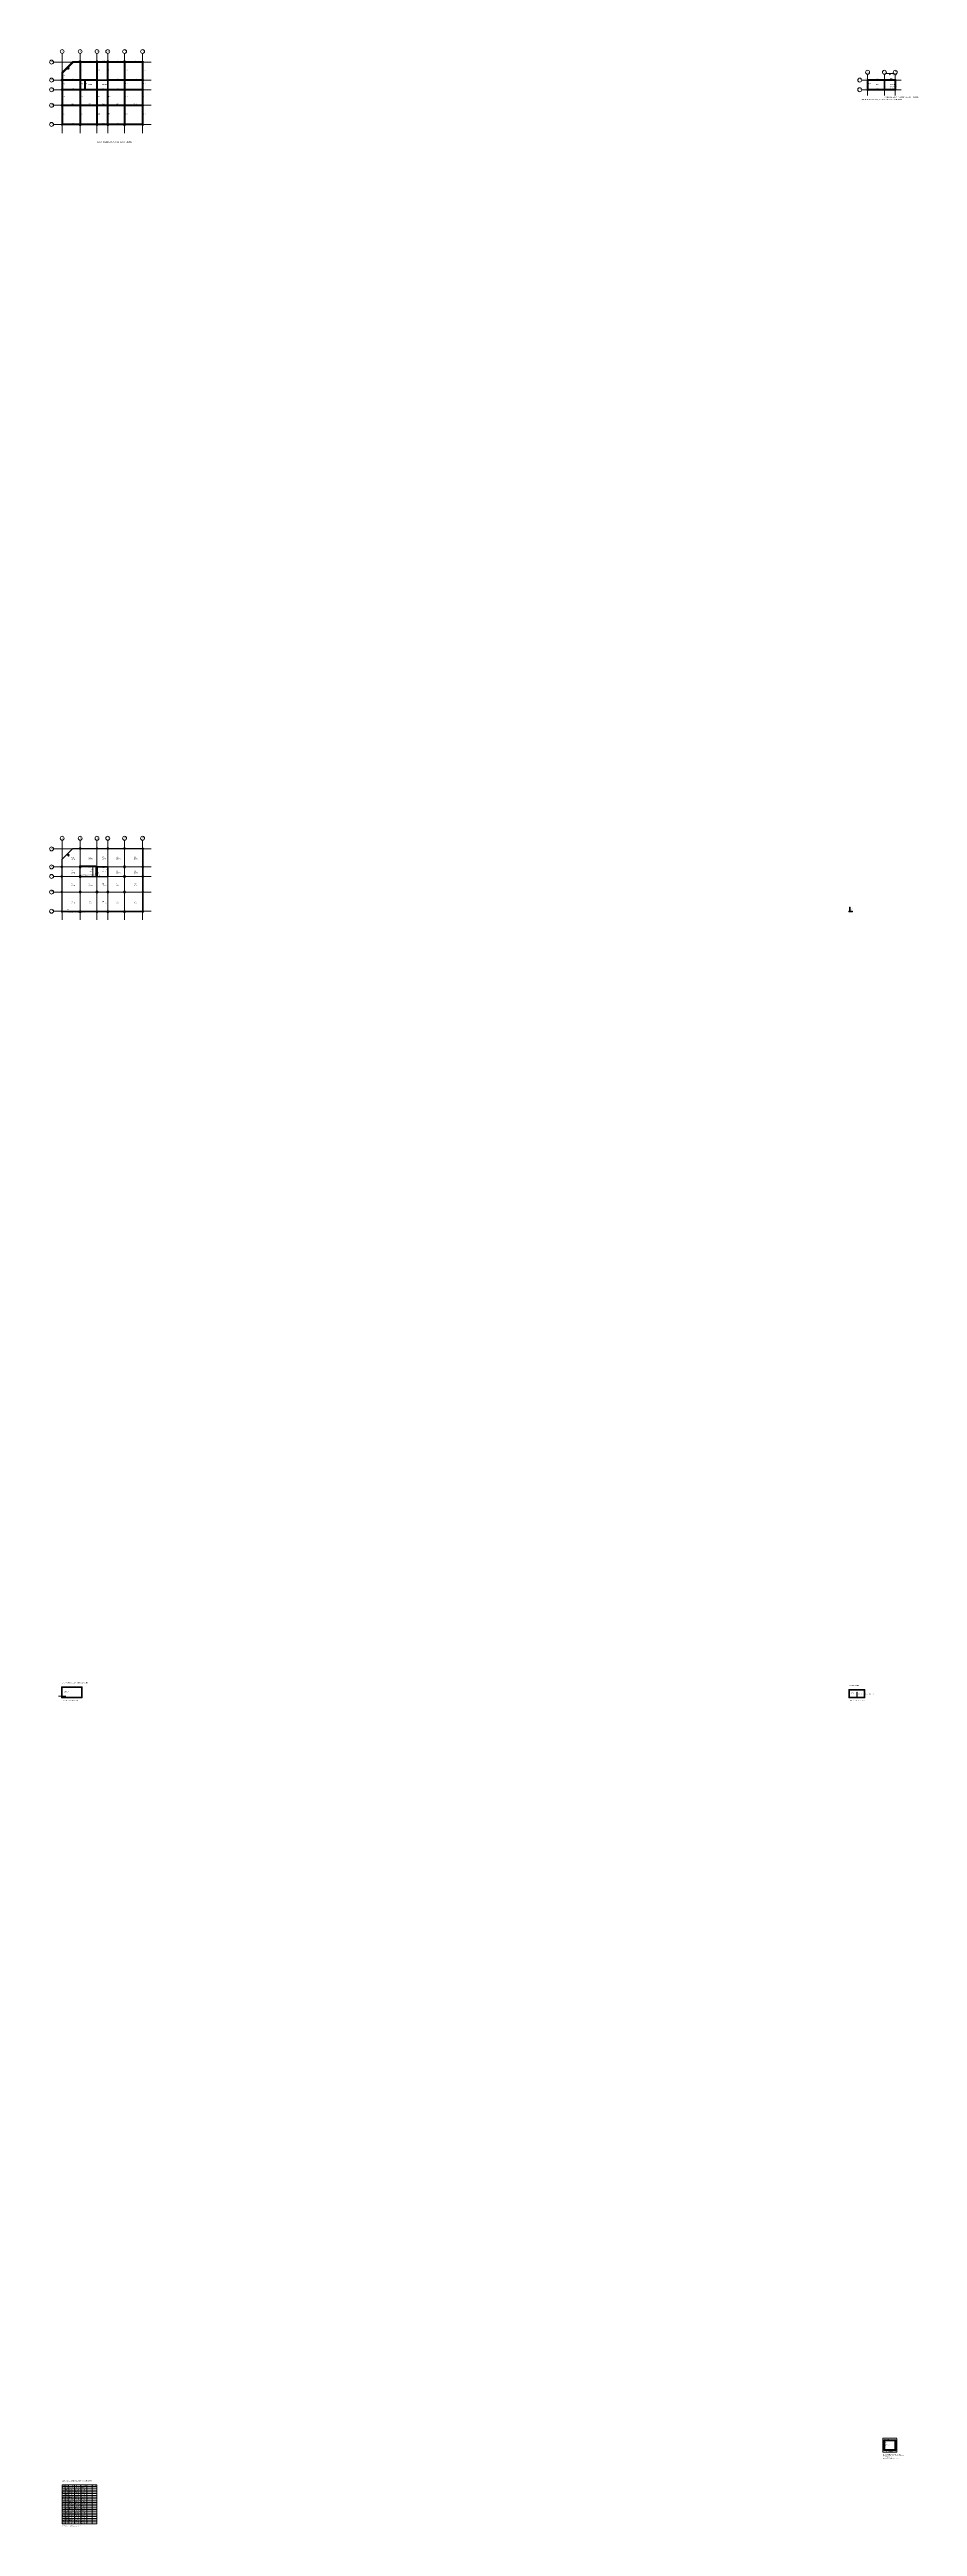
# Model space of a CAD drawing. Extents: x -3200 to 1422622, y -1410602 to 19050.
# Drawn here: x -3200 to 217217, y -1410602 to -780950 of the extents above; entities that cross this region are included whole.
import ezdxf

# ---------------------------------------------------------------- set-up
doc = ezdxf.new("R2010")
doc.units = 0
doc.linetypes.add('DASHED', pattern=[1.524, 1.27, -0.254])
doc.layers.get('0').update_dxf_attribs({"lineweight": 0, "plot": 0})
for name, color, linetype, lineweight, plot in [('Beam Line', 4, 'Continuous', 0, False), ('Column', 1, 'Continuous', 0, False), ('Foundation', 3, 'Continuous', 0, False), ('Grid', 8, 'Continuous', 0, False), ('Grid Circle', 8, 'Continuous', 0, False), ('Hatch', 9, 'Continuous', 0, False), ('Rod-1', 6, 'Continuous', 0, False), ('Slab', 5, 'Continuous', 0, False), ('Text-1', 7, 'Continuous', 0, False), ('Text-2', 7, 'Continuous', 0, False), ('Wall', 1, 'Continuous', 0, False)]:
    doc.layers.add(name, color=color, linetype=linetype, lineweight=lineweight, plot=plot)

# ---------------------------------------------------------------- blocks, each defined once
blk = doc.blocks.new('GRID_BUBBLE')
at = {"layer": 'Grid Circle'}
blk.add_circle((0, 0), 500, dxfattribs=at)
at = {"layer": 'Text-1'}
blk.add_attdef('GRID', (0, 0), '', height=320, dxfattribs=at)
blk = doc.blocks.new('LEVEL_MARK')
at = {"layer": 'Text-1'}
blk.add_line((-900, 450), (900, 450), dxfattribs=at)
blk.add_solid([(0, 0), (-300, 450), (300, 450)], dxfattribs=at)
blk.add_attdef('LEVEL', (0, 0), '', height=280, dxfattribs=at)

msp = doc.modelspace()

# ---------------------------------------------------------------- hatches: boundary and pattern name
at = {"layer": 'Hatch'}
h = msp.add_hatch(dxfattribs=at)
h.set_pattern_fill('ANSI31', color=256, scale=40)
h.paths.add_polyline_path([(1566, -785964), (1814, -785716), (1601, -785504), (1354, -785752)])
h = msp.add_hatch(dxfattribs=at)
h.set_pattern_fill('ANSI31', color=256, scale=40)
h.paths.add_polyline_path([(4422, -784250), (4722, -784250), (4722, -783850), (4422, -783850)])
h = msp.add_hatch(dxfattribs=at)
h.set_pattern_fill('ANSI31', color=256, scale=40)
h.paths.add_polyline_path([(8689, -784250), (8989, -784250), (8989, -783850), (8689, -783850)])
h = msp.add_hatch(dxfattribs=at)
h.set_pattern_fill('ANSI31', color=256, scale=40)
h.paths.add_polyline_path([(11432, -784250), (11732, -784250), (11732, -783850), (11432, -783850)])
h = msp.add_hatch(dxfattribs=at)
h.set_pattern_fill('ANSI31', color=256, scale=40)
h.paths.add_polyline_path([(15700, -784250), (16000, -784250), (16000, -783850), (15700, -783850)])
h = msp.add_hatch(dxfattribs=at)
h.set_pattern_fill('ANSI31', color=256, scale=40)
h.paths.add_polyline_path([(20322, -784250), (20622, -784250), (20622, -783950), (20322, -783950)])
h = msp.add_hatch(dxfattribs=at)
h.set_pattern_fill('ANSI31', color=256, scale=40)
h.paths.add_polyline_path([(-250, -788872), (100, -788872), (100, -788572), (-250, -788572)])
h = msp.add_hatch(dxfattribs=at)
h.set_pattern_fill('ANSI31', color=256, scale=40)
h.paths.add_polyline_path([(-250, -791311), (100, -791311), (100, -791011), (-250, -791011)])
h = msp.add_hatch(dxfattribs=at)
h.set_pattern_fill('ANSI31', color=256, scale=40)
h.paths.add_polyline_path([(4397, -788947), (4747, -788947), (4747, -788497), (4397, -788497)])
h = msp.add_hatch(dxfattribs=at)
h.set_pattern_fill('ANSI31', color=256, scale=40)
h.paths.add_polyline_path([(4397, -791386), (4747, -791386), (4747, -790936), (4397, -790936)])
h = msp.add_hatch(dxfattribs=at)
h.set_pattern_fill('ANSI31', color=256, scale=40)
h.paths.add_polyline_path([(15675, -788947), (16025, -788947), (16025, -788497), (15675, -788497)])
h = msp.add_hatch(dxfattribs=at)
h.set_pattern_fill('ANSI31', color=256, scale=40)
h.paths.add_polyline_path([(15675, -791386), (16025, -791386), (16025, -790936), (15675, -790936)])
h = msp.add_hatch(dxfattribs=at)
h.set_pattern_fill('ANSI31', color=256, scale=40)
h.paths.add_polyline_path([(20322, -788872), (20672, -788872), (20672, -788572), (20322, -788572)])
h = msp.add_hatch(dxfattribs=at)
h.set_pattern_fill('ANSI31', color=256, scale=40)
h.paths.add_polyline_path([(20322, -791311), (20672, -791311), (20672, -791011), (20322, -791011)])
h = msp.add_hatch(dxfattribs=at)
h.set_pattern_fill('ANSI31', color=256, scale=40)
h.paths.add_polyline_path([(204422, -788910), (204722, -788910), (204722, -788535), (204422, -788535)])
h = msp.add_hatch(dxfattribs=at)
h.set_pattern_fill('ANSI31', color=256, scale=40)
h.paths.add_polyline_path([(204422, -791348), (204722, -791348), (204722, -790973), (204422, -790973)])
h = msp.add_hatch(dxfattribs=at)
h.set_pattern_fill('ANSI31', color=256, scale=40)
h.paths.add_polyline_path([(-250, -795273), (100, -795273), (100, -794973), (-250, -794973)])
h = msp.add_hatch(dxfattribs=at)
h.set_pattern_fill('ANSI31', color=256, scale=40)
h.paths.add_polyline_path([(4397, -795348), (4747, -795348), (4747, -794898), (4397, -794898)])
h = msp.add_hatch(dxfattribs=at)
h.set_pattern_fill('ANSI31', color=256, scale=40)
h.paths.add_polyline_path([(8664, -795348), (9014, -795348), (9014, -794898), (8664, -794898)])
h = msp.add_hatch(dxfattribs=at)
h.set_pattern_fill('ANSI31', color=256, scale=40)
h.paths.add_polyline_path([(11432, -795348), (11732, -795348), (11732, -794898), (11432, -794898)])
h = msp.add_hatch(dxfattribs=at)
h.set_pattern_fill('ANSI31', color=256, scale=40)
h.paths.add_polyline_path([(15675, -795348), (16025, -795348), (16025, -794898), (15675, -794898)])
h = msp.add_hatch(dxfattribs=at)
h.set_pattern_fill('ANSI31', color=256, scale=40)
h.paths.add_polyline_path([(20322, -795273), (20672, -795273), (20672, -794973), (20322, -794973)])
h = msp.add_hatch(dxfattribs=at)
h.set_pattern_fill('ANSI31', color=256, scale=40)
h.paths.add_polyline_path([(-200, -800200), (100, -800200), (100, -799900), (-200, -799900)])
h = msp.add_hatch(dxfattribs=at)
h.set_pattern_fill('ANSI31', color=256, scale=40)
h.paths.add_polyline_path([(4422, -800300), (4722, -800300), (4722, -799900), (4422, -799900)])
h = msp.add_hatch(dxfattribs=at)
h.set_pattern_fill('ANSI31', color=256, scale=40)
h.paths.add_polyline_path([(8689, -800300), (8989, -800300), (8989, -799900), (8689, -799900)])
h = msp.add_hatch(dxfattribs=at)
h.set_pattern_fill('ANSI31', color=256, scale=40)
h.paths.add_polyline_path([(11432, -800300), (11732, -800300), (11732, -799900), (11432, -799900)])
h = msp.add_hatch(dxfattribs=at)
h.set_pattern_fill('ANSI31', color=256, scale=40)
h.paths.add_polyline_path([(15700, -800300), (16000, -800300), (16000, -799900), (15700, -799900)])
h = msp.add_hatch(dxfattribs=at)
h.set_pattern_fill('ANSI31', color=256, scale=40)
h.paths.add_polyline_path([(20322, -800200), (20622, -800200), (20622, -799900), (20322, -799900)])
h = msp.add_hatch(dxfattribs=at)
h.set_pattern_fill('ANSI31', color=256, scale=30)
h.paths.add_polyline_path([(208714, -1391286), (208964, -1391286), (208964, -1388597), (208714, -1388597)])
h.paths.add_polyline_path([(211457, -1391286), (211707, -1391286), (211707, -1388597), (211457, -1388597)])
h.paths.add_polyline_path([(208964, -1388847), (211457, -1388847), (211457, -1388597), (208964, -1388597)])
h.paths.add_polyline_path([(208964, -1391286), (211457, -1391286), (211457, -1391036), (208964, -1391036)])

# ---------------------------------------------------------------- linework, layer by layer
for p, q in [((0, -1400000), (8800, -1400000)), ((0, -1400000), (0, -1409900)), ((0, -1400450), (8800, -1400450)), ((0, -1400900), (8800, -1400900)), ((0, -1401350), (8800, -1401350)), ((0, -1401800), (8800, -1401800)), ((0, -1402250), (8800, -1402250)), ((0, -1402700), (8800, -1402700)), ((0, -1403150), (8800, -1403150)), ((0, -1403600), (8800, -1403600)), ((0, -1404050), (8800, -1404050)), ((800, -1400000), (800, -1409900)), ((1500, -1400000), (1500, -1409900)), ((3100, -1400000), (3100, -1409900)), ((4700, -1400000), (4700, -1409900)), ((6300, -1400000), (6300, -1409900)), ((7600, -1400000), (7600, -1409900)), ((8800, -1400000), (8800, -1409900)), ((0, -1404500), (8800, -1404500)), ((0, -1404950), (8800, -1404950)), ((0, -1405400), (8800, -1405400)), ((0, -1405850), (8800, -1405850)), ((0, -1406300), (8800, -1406300)), ((0, -1406750), (8800, -1406750)), ((0, -1407200), (8800, -1407200)), ((0, -1407650), (8800, -1407650)), ((0, -1408100), (8800, -1408100)), ((0, -1408550), (8800, -1408550)), ((0, -1409000), (8800, -1409000)), ((0, -1409450), (8800, -1409450)), ((0, -1409900), (8800, -1409900))]:
    msp.add_line(p, q)
at = {"layer": 'Beam Line'}
for p, q in [((-125, -788722), (-125, -786894)), ((-88, -786805), (1283, -785434)), ((88, -786982), (1460, -785610)), ((125, -788722), (125, -786894)), ((1283, -785434), (2655, -784062)), ((1460, -785610), (2832, -784239)), ((2743, -784025), (4572, -784025)), ((2743, -784275), (4572, -784275)), ((4447, -788722), (4447, -784150)), ((4572, -784025), (8839, -784025)), ((4572, -784275), (8839, -784275)), ((4697, -788722), (4697, -784150)), ((8714, -788722), (8714, -784150)), ((8839, -784025), (11582, -784025)), ((8839, -784275), (11582, -784275)), ((8964, -788722), (8964, -784150)), ((11457, -788722), (11457, -784150)), ((11582, -784025), (15850, -784025)), ((11582, -784275), (15850, -784275)), ((11707, -788722), (11707, -784150)), ((15725, -788722), (15725, -784150)), ((15850, -784025), (20422, -784025)), ((15850, -784275), (20422, -784275)), ((15975, -788722), (15975, -784150)), ((20297, -788722), (20297, -784150)), ((20547, -788722), (20547, -784150)), ((-125, -791161), (-125, -788722)), ((-125, -795123), (-125, -791161)), ((0, -788597), (4572, -788597)), ((0, -788847), (4572, -788847)), ((0, -791036), (4572, -791036)), ((0, -791286), (4572, -791286)), ((125, -791161), (125, -788722)), ((125, -795123), (125, -791161)), ((4447, -791161), (4447, -788722)), ((4447, -795123), (4447, -791161)), ((4572, -788597), (8839, -788597)), ((4572, -788847), (8839, -788847)), ((4572, -791036), (8839, -791036)), ((4572, -791286), (8839, -791286)), ((4697, -791161), (4697, -788722)), ((4697, -795123), (4697, -791161)), ((5666, -791161), (5666, -788722)), ((5916, -791161), (5916, -788722)), ((8714, -795123), (8714, -791161)), ((8839, -791036), (11582, -791036)), ((8839, -791286), (11582, -791286)), ((8964, -795123), (8964, -791161)), ((11457, -795123), (11457, -791161)), ((11582, -788597), (15850, -788597)), ((11582, -788847), (15850, -788847)), ((11582, -791036), (15850, -791036)), ((11582, -791286), (15850, -791286)), ((11707, -795123), (11707, -791161)), ((15725, -791161), (15725, -788722)), ((15725, -795123), (15725, -791161)), ((15850, -788597), (20422, -788597)), ((15850, -788847), (20422, -788847)), ((15850, -791036), (20422, -791036)), ((15850, -791286), (20422, -791286)), ((15975, -791161), (15975, -788722)), ((15975, -795123), (15975, -791161)), ((20297, -791161), (20297, -788722)), ((20297, -795123), (20297, -791161)), ((20547, -791161), (20547, -788722)), ((20547, -795123), (20547, -791161)), ((204447, -791161), (204447, -788722)), ((204572, -788597), (208839, -788597)), ((204572, -788847), (208839, -788847)), ((204572, -791036), (208839, -791036)), ((204572, -791286), (208839, -791286)), ((204697, -791161), (204697, -788722)), ((208839, -791036), (211582, -791036)), ((208839, -791286), (211582, -791286)), ((-125, -800000), (-125, -795123)), ((0, -794998), (4572, -794998)), ((0, -795248), (4572, -795248)), ((125, -800000), (125, -795123)), ((4447, -800000), (4447, -795123)), ((4572, -794998), (8839, -794998)), ((4572, -795248), (8839, -795248)), ((4697, -800000), (4697, -795123)), ((8714, -800000), (8714, -795123)), ((8839, -794998), (11582, -794998)), ((8839, -795248), (11582, -795248)), ((8964, -800000), (8964, -795123)), ((11457, -800000), (11457, -795123)), ((11582, -794998), (15850, -794998)), ((11582, -795248), (15850, -795248)), ((11707, -800000), (11707, -795123)), ((15725, -800000), (15725, -795123)), ((15850, -794998), (20422, -794998)), ((15850, -795248), (20422, -795248)), ((15975, -800000), (15975, -795123)), ((20297, -800000), (20297, -795123)), ((20547, -800000), (20547, -795123)), ((0, -799875), (4572, -799875)), ((0, -800125), (4572, -800125)), ((4572, -799875), (8839, -799875)), ((4572, -800125), (8839, -800125)), ((8839, -799875), (11582, -799875)), ((8839, -800125), (11582, -800125)), ((11582, -799875), (15850, -799875)), ((11582, -800125), (15850, -800125)), ((15850, -799875), (20422, -799875)), ((15850, -800125), (20422, -800125))]:
    msp.add_line(p, q, dxfattribs=at)
at = {"layer": 'Column'}
for points in [[(1566, -785964), (1814, -785716), (1601, -785504), (1354, -785752)], [(4422, -784250), (4722, -784250), (4722, -783850), (4422, -783850)], [(8689, -784250), (8989, -784250), (8989, -783850), (8689, -783850)], [(11432, -784250), (11732, -784250), (11732, -783850), (11432, -783850)], [(15700, -784250), (16000, -784250), (16000, -783850), (15700, -783850)], [(20322, -784250), (20622, -784250), (20622, -783950), (20322, -783950)], [(-250, -788872), (100, -788872), (100, -788572), (-250, -788572)], [(-250, -791311), (100, -791311), (100, -791011), (-250, -791011)], [(4397, -788947), (4747, -788947), (4747, -788497), (4397, -788497)], [(4397, -791386), (4747, -791386), (4747, -790936), (4397, -790936)], [(15675, -788947), (16025, -788947), (16025, -788497), (15675, -788497)], [(15675, -791386), (16025, -791386), (16025, -790936), (15675, -790936)], [(20322, -788872), (20672, -788872), (20672, -788572), (20322, -788572)], [(20322, -791311), (20672, -791311), (20672, -791011), (20322, -791011)], [(204422, -788910), (204722, -788910), (204722, -788535), (204422, -788535)], [(204422, -791348), (204722, -791348), (204722, -790973), (204422, -790973)], [(-250, -795273), (100, -795273), (100, -794973), (-250, -794973)], [(4397, -795348), (4747, -795348), (4747, -794898), (4397, -794898)], [(8664, -795348), (9014, -795348), (9014, -794898), (8664, -794898)], [(11432, -795348), (11732, -795348), (11732, -794898), (11432, -794898)], [(15675, -795348), (16025, -795348), (16025, -794898), (15675, -794898)], [(20322, -795273), (20672, -795273), (20672, -794973), (20322, -794973)], [(-200, -800200), (100, -800200), (100, -799900), (-200, -799900)], [(4422, -800300), (4722, -800300), (4722, -799900), (4422, -799900)], [(8689, -800300), (8989, -800300), (8989, -799900), (8689, -799900)], [(11432, -800300), (11732, -800300), (11732, -799900), (11432, -799900)], [(15700, -800300), (16000, -800300), (16000, -799900), (15700, -799900)], [(20322, -800200), (20622, -800200), (20622, -799900), (20322, -799900)], [(1566, -985964), (1814, -985716), (1601, -985504), (1354, -985752)], [(4397, -988947), (4747, -988947), (4747, -988497), (4397, -988497)], [(4422, -984250), (4722, -984250), (4722, -983850), (4422, -983850)], [(8689, -984250), (8989, -984250), (8989, -983850), (8689, -983850)], [(11432, -984250), (11732, -984250), (11732, -983850), (11432, -983850)], [(15675, -988947), (16025, -988947), (16025, -988497), (15675, -988497)], [(15700, -984250), (16000, -984250), (16000, -983850), (15700, -983850)], [(20322, -984250), (20622, -984250), (20622, -983950), (20322, -983950)], [(-250, -988872), (100, -988872), (100, -988572), (-250, -988572)], [(-250, -991311), (100, -991311), (100, -991011), (-250, -991011)], [(4397, -991386), (4747, -991386), (4747, -990936), (4397, -990936)], [(15675, -991386), (16025, -991386), (16025, -990936), (15675, -990936)], [(20322, -988872), (20672, -988872), (20672, -988572), (20322, -988572)], [(20322, -991311), (20672, -991311), (20672, -991011), (20322, -991011)], [(-250, -995273), (100, -995273), (100, -994973), (-250, -994973)], [(-200, -1000200), (100, -1000200), (100, -999900), (-200, -999900)], [(4397, -995348), (4747, -995348), (4747, -994898), (4397, -994898)], [(4422, -1000300), (4722, -1000300), (4722, -999900), (4422, -999900)], [(8664, -995348), (9014, -995348), (9014, -994898), (8664, -994898)], [(8689, -1000300), (8989, -1000300), (8989, -999900), (8689, -999900)], [(11432, -995348), (11732, -995348), (11732, -994898), (11432, -994898)], [(11432, -1000300), (11732, -1000300), (11732, -999900), (11432, -999900)], [(15675, -995348), (16025, -995348), (16025, -994898), (15675, -994898)], [(15700, -1000300), (16000, -1000300), (16000, -999900), (15700, -999900)], [(20322, -995273), (20672, -995273), (20672, -994973), (20322, -994973)], [(20322, -1000200), (20622, -1000200), (20622, -999900), (20322, -999900)]]:
    msp.add_lwpolyline(points, close=True, dxfattribs=at)
at = {"layer": 'Foundation', "linetype": 'DASHED'}
for p, q in [((211961, -1388192), (208461, -1388192)), ((208461, -1388192), (208461, -1391692)), ((211961, -1391692), (211961, -1388192)), ((208461, -1391692), (211961, -1391692))]:
    msp.add_line(p, q, dxfattribs=at)
at = {"layer": 'Foundation'}
for points in [[(-200, -1200000), (5077, -1200000), (5077, -1199750), (-200, -1199750)], [(199800, -1200000), (203858, -1200000), (203858, -1199800), (199800, -1199800)]]:
    msp.add_lwpolyline(points, close=True, dxfattribs=at)
at = {"layer": 'Grid'}
for p, q in [((-2200, -784150), (22622, -784150)), ((0, -802200), (0, -781950)), ((4572, -802200), (4572, -781950)), ((8839, -802200), (8839, -781950)), ((11582, -802200), (11582, -781950)), ((15850, -802200), (15850, -781950)), ((20422, -802200), (20422, -781950)), ((-2200, -788722), (22622, -788722)), ((-2200, -791161), (22622, -791161)), ((203072, -788722), (213082, -788722)), ((203072, -791161), (213082, -791161)), ((204572, -792661), (204572, -787222)), ((208839, -792661), (208839, -787222)), ((211582, -792661), (211582, -787222)), ((-2200, -795123), (22622, -795123)), ((-2200, -800000), (22622, -800000)), ((0, -1002200), (0, -981950)), ((4572, -1002200), (4572, -981950)), ((8839, -1002200), (8839, -981950)), ((11582, -1002200), (11582, -981950)), ((15850, -1002200), (15850, -981950)), ((20422, -1002200), (20422, -981950)), ((-2200, -984150), (22622, -984150)), ((-2200, -988722), (22622, -988722)), ((-2200, -991161), (22622, -991161)), ((-2200, -995123), (22622, -995123)), ((-2200, -1000000), (22622, -1000000))]:
    msp.add_line(p, q, dxfattribs=at)
at = {"layer": 'Rod-1'}
msp.add_line((200050, -1000000), (200050, -998973), dxfattribs=at)
at = {"layer": 'Slab'}
for points in [[(-125, -800125), (20547, -800125), (20547, -784025), (2691, -784025), (-125, -786842)], [(4572, -791161), (8839, -791161), (8839, -788722), (4572, -788722)], [(204447, -791286), (208839, -791286), (208839, -788597), (204447, -788597)], [(204572, -791161), (208839, -791161), (208839, -788722), (204572, -788722)], [(208839, -791286), (211707, -791286), (211707, -788597), (208839, -788597)], [(-125, -1000125), (20547, -1000125), (20547, -984025), (2691, -984025), (-125, -986842)], [(-125, -988722), (4572, -988722), (4572, -984025), (2691, -984025), (-125, -986842)], [(4572, -988722), (8839, -988722), (8839, -984025), (4572, -984025)], [(8839, -988722), (11582, -988722), (11582, -984025), (8839, -984025)], [(11582, -988722), (15850, -988722), (15850, -984025), (11582, -984025)], [(15850, -988722), (20547, -988722), (20547, -984025), (15850, -984025)], [(-125, -991161), (4572, -991161), (4572, -988722), (-125, -988722)], [(-125, -995123), (4572, -995123), (4572, -991161), (-125, -991161)], [(4447, -991286), (8839, -991286), (8839, -988597), (4447, -988597)], [(4572, -991161), (8839, -991161), (8839, -988722), (4572, -988722)], [(4572, -995123), (8839, -995123), (8839, -991161), (4572, -991161)], [(7791, -991161), (8839, -991161), (8839, -988722), (7791, -988722)], [(8839, -991286), (11707, -991286), (11707, -988597), (8839, -988597)], [(8839, -995123), (11582, -995123), (11582, -991161), (8839, -991161)], [(11582, -991161), (15850, -991161), (15850, -988722), (11582, -988722)], [(11582, -995123), (15850, -995123), (15850, -991161), (11582, -991161)], [(15850, -991161), (20547, -991161), (20547, -988722), (15850, -988722)], [(15850, -995123), (20547, -995123), (20547, -991161), (15850, -991161)], [(-125, -1000125), (4572, -1000125), (4572, -995123), (-125, -995123)], [(4572, -1000125), (8839, -1000125), (8839, -995123), (4572, -995123)], [(8839, -1000125), (11582, -1000125), (11582, -995123), (8839, -995123)], [(11582, -1000125), (15850, -1000125), (15850, -995123), (11582, -995123)], [(15850, -1000125), (20547, -1000125), (20547, -995123), (15850, -995123)], [(199800, -1000125), (200700, -1000125), (200700, -1000000), (199800, -1000000)], [(-200, -1197312), (5077, -1197312), (5077, -1197162), (-200, -1197162)], [(199800, -1197971), (203858, -1197971), (203858, -1197846), (199800, -1197846)]]:
    msp.add_lwpolyline(points, close=True, dxfattribs=at)
at = {"layer": 'Wall', "linetype": 'DASHED'}
for p, q in [((8530, -988423), (4572, -988423)), ((4572, -988423), (4572, -991161)), ((8530, -991161), (8530, -988423)), ((4572, -991161), (8530, -991161))]:
    msp.add_line(p, q, dxfattribs=at)
at = {"layer": 'Wall'}
for points in [[(8739, -791161), (8939, -791161), (8939, -788622), (8739, -788622)], [(8939, -788822), (11482, -788822), (11482, -788622), (8939, -788622)], [(11482, -791161), (11682, -791161), (11682, -788622), (11482, -788622)], [(208739, -791161), (208939, -791161), (208939, -788622), (208739, -788622)], [(208939, -788822), (211482, -788822), (211482, -788622), (208939, -788622)], [(211482, -791161), (211682, -791161), (211682, -788622), (211482, -788622)], [(-125, -1000125), (20547, -1000125), (20547, -984025), (2691, -984025), (-125, -986842)], [(8739, -991161), (8939, -991161), (8939, -988622), (8739, -988622)], [(8939, -988822), (11482, -988822), (11482, -988622), (8939, -988622)], [(11482, -991161), (11682, -991161), (11682, -988622), (11482, -988622)], [(200000, -1000000), (200100, -1000000), (200100, -998933), (200000, -998933)], [(-200, -1200000), (0, -1200000), (0, -1197312), (-200, -1197312)], [(4877, -1200000), (5077, -1200000), (5077, -1197312), (4877, -1197312)], [(199800, -1200000), (200000, -1200000), (200000, -1197971), (199800, -1197971)], [(201829, -1199800), (201954, -1199800), (201954, -1198520), (201829, -1198520)], [(203658, -1200000), (203858, -1200000), (203858, -1197971), (203658, -1197971)], [(208714, -1391286), (208964, -1391286), (208964, -1388597), (208714, -1388597)], [(208964, -1388847), (211457, -1388847), (211457, -1388597), (208964, -1388597)], [(208964, -1391286), (211457, -1391286), (211457, -1391036), (208964, -1391036)], [(211457, -1391286), (211707, -1391286), (211707, -1388597), (211457, -1388597)]]:
    msp.add_lwpolyline(points, close=True, dxfattribs=at)

# ---------------------------------------------------------------- block references
at = {"layer": 'Grid Circle'}
for p, values in [((-2700, -784150), {'GRID': 'E'}), ((0, -781450), {'GRID': '1'}), ((4572, -781450), {'GRID': '2'}), ((8839, -781450), {'GRID': '3'}), ((11582, -781450), {'GRID': '4'}), ((15850, -781450), {'GRID': '5'}), ((20422, -781450), {'GRID': '6'}), ((204572, -786722), {'GRID': '2'}), ((208839, -786722), {'GRID': '3'}), ((211582, -786722), {'GRID': '4'}), ((-2700, -788722), {'GRID': 'D'}), ((-2700, -791161), {'GRID': 'C'}), ((202572, -788722), {'GRID': 'D'}), ((202572, -791161), {'GRID': 'C'}), ((-2700, -795123), {'GRID': 'B'}), ((-2700, -800000), {'GRID': 'A'}), ((0, -981450), {'GRID': '1'}), ((4572, -981450), {'GRID': '2'}), ((8839, -981450), {'GRID': '3'}), ((11582, -981450), {'GRID': '4'}), ((15850, -981450), {'GRID': '5'}), ((20422, -981450), {'GRID': '6'}), ((-2700, -984150), {'GRID': 'E'}), ((-2700, -988722), {'GRID': 'D'}), ((-2700, -991161), {'GRID': 'C'}), ((-2700, -995123), {'GRID': 'B'}), ((-2700, -1000000), {'GRID': 'A'})]:
    msp.add_blockref('GRID_BUBBLE', p, dxfattribs=at).add_auto_attribs(values)
at = {"layer": 'Text-1'}
for p, values in [((210211, -787522), {'LEVEL': 'EL 24.384'}), ((0, -1200000), {'LEVEL': 'EL -2.743'})]:
    msp.add_blockref('LEVEL_MARK', p, dxfattribs=at).add_auto_attribs(values)

# ---------------------------------------------------------------- texts
for s, height, p in [('REB2', 220, (686, -786048)), ('RB20', 220, (3658, -783990)), ('RB32', 220, (4572, -786276)), ('RB21', 220, (6706, -783990)), ('RB35', 220, (8839, -786276)), ('RB22', 220, (10211, -783990)), ('RB38', 220, (11582, -786276)), ('RB23', 220, (13716, -783990)), ('RB42', 220, (15850, -786276)), ('RB24', 220, (18136, -783990)), ('RB46', 220, (20422, -786276)), ('RB28', 220, (0, -787648)), ('RB27', 220, (0, -789782)), ('RB26', 220, (0, -792982)), ('RB16', 220, (2286, -788562)), ('RB11', 220, (2286, -791001)), ('RB31', 220, (4572, -789782)), ('RB30', 220, (4572, -792982)), ('LB1', 220, (5791, -789782)), ('STAIR', 200, (6706, -789942)), ('RB17', 220, (6706, -788562)), ('RB12', 220, (6706, -791001)), ('RB34', 220, (8839, -792982)), ('LIFT CORE', 200, (10211, -789942)), ('RB13', 220, (10211, -791001)), ('RB37', 220, (11582, -792982)), ('RB18', 220, (13716, -788562)), ('RB14', 220, (13716, -791001)), ('RB41', 220, (15850, -789782)), ('RB40', 220, (15850, -792982)), ('RB19', 220, (18136, -788562)), ('RB15', 220, (18136, -791001)), ('RB45', 220, (20422, -789782)), ('RB44', 220, (20422, -792982)), ('C4', 200, (203872, -788372)), ('C4', 200, (203872, -790811)), ('SB-R3', 220, (204572, -789782)), ('STAIR', 200, (206706, -789942)), ('SB-R2', 220, (206706, -788562)), ('SB-R1', 220, (206706, -791001)), ('STAIR ROOF & MACHINE ROOM ROOF (5TH TO ROOF)', 240, (208839, -793161)), ('SB-R4', 220, (210211, -791001)), ('SRR', 240, (210211, -788542)), ('LIFT CORE', 200, (210211, -789942)), ('MRR', 240, (210211, -788542)), ('RB25', 220, (0, -797402)), ('RB6', 220, (2286, -794963)), ('RB1', 220, (2286, -799840)), ('RB29', 220, (4572, -797402)), ('RB7', 220, (6706, -794963)), ('RB2', 220, (6706, -799840)), ('RB33', 220, (8839, -797402)), ('RB8', 220, (10211, -794963)), ('RB3', 220, (10211, -799840)), ('RB36', 220, (11582, -797402)), ('RB9', 220, (13716, -794963)), ('RB4', 220, (13716, -799840)), ('RB39', 220, (15850, -797402)), ('RB10', 220, (18136, -794963)), ('RB5', 220, (18136, -799840)), ('RB43', 220, (20422, -797402)), ('COLUMNS AT C/2 AND D/2 (C4) CONTINUE TO THE STAIR ROOF', 240, (203072, -793761)), ('ROOF BEAM LAYOUT (AT ROOF LEVEL)', 340, (8839, -804600)), ('R14', 240, (2317, -986467)), ('R15', 240, (6706, -986374)), ('R16', 240, (10211, -986374)), ('R17', 240, (13716, -986374)), ('R18', 240, (18198, -986374)), ('R11', 240, (2224, -989942)), ('R6', 240, (2224, -993142)), ('SRR', 240, (6643, -989042)), ('STAIR', 200, (6706, -989942)), ('R7', 240, (6706, -993142)), ('FL', 240, (8315, -989942)), ('LIFT CORE', 200, (10211, -989942)), ('R8', 240, (10211, -993142)), ('MRR', 240, (10273, -989042)), ('R12', 240, (13716, -989942)), ('R9', 240, (13716, -993142)), ('R13', 240, (18198, -989942)), ('R10', 240, (18198, -993142)), ('PP1', 240, (1075, -999725)), ('R1', 240, (2224, -997624)), ('R2', 240, (6706, -997624)), ('R3', 240, (10211, -997624)), ('R4', 240, (13716, -997624)), ('R5', 240, (18198, -997624)), ('UNDERGROUND WATER RESERVOIR', 260, (0, -1196262)), ('UGWR-B', 200, (200, -1199875)), ('UGWR-W', 200, (400, -1198531)), ('UGWR-T', 200, (2438, -1197237)), ('SEPTIC TANK', 260, (200000, -1196946)), ('ST-B', 200, (200200, -1199900)), ('ST-W', 200, (200400, -1198886)), ('ST-T', 200, (201829, -1197908)), ('SW1', 200, (209164, -1389297)), ('SLAB PANEL SCHEDULE (ROOF & STAIR ROOF)', 240, (0, -1399100)), ('MARK', 150, (80, -1400315)), ('R1', 150, (80, -1400765)), ('R2', 150, (80, -1401215)), ('R3', 150, (80, -1401665)), ('R4', 150, (80, -1402115)), ('R5', 150, (80, -1402565)), ('R6', 150, (80, -1403015)), ('R7', 150, (80, -1403465)), ('R8', 150, (80, -1403915)), ('THK', 150, (880, -1400315)), ('125', 150, (880, -1400765)), ('125', 150, (880, -1401215)), ('125', 150, (880, -1401665)), ('125', 150, (880, -1402115)), ('125', 150, (880, -1402565)), ('125', 150, (880, -1403015)), ('125', 150, (880, -1403465)), ('125', 150, (880, -1403915)), ('SHORT SPAN BOT.', 150, (1580, -1400315)), ('10%%C @ 150', 150, (1580, -1400765)), ('10%%C @ 150', 150, (1580, -1401215)), ('10%%C @ 150', 150, (1580, -1401665)), ('10%%C @ 150', 150, (1580, -1402115)), ('10%%C @ 150', 150, (1580, -1402565)), ('10%%C @ 150', 150, (1580, -1403015)), ('10%%C @ 150', 150, (1580, -1403465)), ('10%%C @ 150', 150, (1580, -1403915)), ('10%%C @ 150', 150, (3180, -1400765)), ('10%%C @ 150', 150, (3180, -1401215)), ('10%%C @ 150', 150, (3180, -1401665)), ('10%%C @ 150', 150, (3180, -1402115)), ('10%%C @ 150', 150, (3180, -1402565)), ('10%%C @ 150', 150, (3180, -1403015)), ('10%%C @ 150', 150, (3180, -1403465)), ('10%%C @ 150', 150, (3180, -1403915)), ('LONG SPAN BOT.', 150, (3180, -1400315)), ('10%%C @ 150', 150, (4780, -1400765)), ('10%%C @ 150', 150, (4780, -1401215)), ('10%%C @ 150', 150, (4780, -1401665)), ('10%%C @ 150', 150, (4780, -1402115)), ('10%%C @ 150', 150, (4780, -1402565)), ('10%%C @ 150', 150, (4780, -1403015)), ('10%%C @ 150', 150, (4780, -1403465)), ('10%%C @ 150', 150, (4780, -1403915)), ('EXTRA TOP', 150, (4780, -1400315)), ('-', 150, (6380, -1400765)), ('-', 150, (6380, -1401215)), ('-', 150, (6380, -1401665)), ('-', 150, (6380, -1402115)), ('-', 150, (6380, -1402565)), ('-', 150, (6380, -1403015)), ('-', 150, (6380, -1403465)), ('-', 150, (6380, -1403915)), ('DIST.', 150, (6380, -1400315)), ('REMARKS', 150, (7680, -1400315)), ('SRR', 150, (80, -1409315)), ('R9', 150, (80, -1404365)), ('R10', 150, (80, -1404815)), ('R11', 150, (80, -1405265)), ('R12', 150, (80, -1405715)), ('R13', 150, (80, -1406165)), ('R14', 150, (80, -1406615)), ('R15', 150, (80, -1407065)), ('R16', 150, (80, -1407515)), ('R17', 150, (80, -1407965)), ('R18', 150, (80, -1408415)), ('FL', 150, (80, -1408865)), ('MRR', 150, (80, -1409765)), ('125', 150, (880, -1404365)), ('125', 150, (880, -1404815)), ('125', 150, (880, -1405265)), ('125', 150, (880, -1405715)), ('125', 150, (880, -1406165)), ('125', 150, (880, -1406615)), ('125', 150, (880, -1407065)), ('125', 150, (880, -1407515)), ('125', 150, (880, -1407965)), ('125', 150, (880, -1408415)), ('150', 150, (880, -1408865)), ('125', 150, (880, -1409315)), ('150', 150, (880, -1409765)), ('10%%C @ 150', 150, (1580, -1404365)), ('10%%C @ 150', 150, (1580, -1404815)), ('10%%C @ 150', 150, (1580, -1405265)), ('10%%C @ 150', 150, (1580, -1405715)), ('10%%C @ 150', 150, (1580, -1406165)), ('10%%C @ 150', 150, (1580, -1406615)), ('10%%C @ 150', 150, (1580, -1407065)), ('10%%C @ 150', 150, (1580, -1407515)), ('10%%C @ 150', 150, (1580, -1407965)), ('10%%C @ 150', 150, (1580, -1408415)), ('12%%C @ 150', 150, (1580, -1408865)), ('10%%C @ 150', 150, (1580, -1409315)), ('12%%C @ 150', 150, (1580, -1409765)), ('10%%C @ 150', 150, (3180, -1404365)), ('10%%C @ 150', 150, (3180, -1404815)), ('10%%C @ 150', 150, (3180, -1405265)), ('10%%C @ 150', 150, (3180, -1405715)), ('10%%C @ 150', 150, (3180, -1406165)), ('10%%C @ 150', 150, (3180, -1406615)), ('10%%C @ 150', 150, (3180, -1407065)), ('10%%C @ 150', 150, (3180, -1407515)), ('10%%C @ 150', 150, (3180, -1407965)), ('10%%C @ 150', 150, (3180, -1408415)), ('12%%C @ 150', 150, (3180, -1408865)), ('10%%C @ 150', 150, (3180, -1409315)), ('12%%C @ 150', 150, (3180, -1409765)), ('10%%C @ 150', 150, (4780, -1404365)), ('10%%C @ 150', 150, (4780, -1404815)), ('10%%C @ 150', 150, (4780, -1405265)), ('10%%C @ 150', 150, (4780, -1405715)), ('10%%C @ 150', 150, (4780, -1406165)), ('10%%C @ 150', 150, (4780, -1406615)), ('10%%C @ 150', 150, (4780, -1407065)), ('10%%C @ 150', 150, (4780, -1407515)), ('10%%C @ 150', 150, (4780, -1407965)), ('10%%C @ 150', 150, (4780, -1408415)), ('12%%C @ 150', 150, (4780, -1408865)), ('10%%C @ 150', 150, (4780, -1409315)), ('12%%C @ 150', 150, (4780, -1409765)), ('-', 150, (6380, -1404365)), ('-', 150, (6380, -1404815)), ('-', 150, (6380, -1405265)), ('-', 150, (6380, -1405715)), ('-', 150, (6380, -1406165)), ('-', 150, (6380, -1406615)), ('-', 150, (6380, -1407065)), ('-', 150, (6380, -1407515)), ('-', 150, (6380, -1407965)), ('-', 150, (6380, -1408415)), ('-', 150, (6380, -1408865)), ('-', 150, (6380, -1409315)), ('-', 150, (6380, -1409765))]:
    msp.add_text(s, height=height, dxfattribs=at).set_placement(p)
at = {"layer": 'Text-2'}
for s, height, p in [('MRR 150 THK', 200, (210211, -790542)), ('125 THK', 190, (2317, -986867)), ('125 THK', 190, (6706, -986774)), ('125 THK', 190, (10211, -986774)), ('125 THK', 190, (13716, -986774)), ('125 THK', 190, (18198, -986774)), ('125 THK', 190, (2224, -990342)), ('125 THK', 190, (2224, -993542)), ('OHWT OVER THE STAIR ROOF (SEE S-24)', 170, (4772, -990911)), ('125 THK', 190, (6643, -989442)), ('125 THK', 190, (6706, -993542)), ('150 THK', 190, (8315, -990342)), ('125 THK', 190, (10211, -993542)), ('150 THK', 190, (10273, -989442)), ('125 THK', 190, (13716, -990342)), ('125 THK', 190, (13716, -993542)), ('125 THK', 190, (18198, -990342)), ('125 THK', 190, (18198, -993542)), ('PARAPET 100 THK x 1067 HIGH', 220, (1075, -1000325)), ('125 THK', 190, (2224, -998024)), ('125 THK', 190, (6706, -998024)), ('125 THK', 190, (10211, -998024)), ('125 THK', 190, (13716, -998024)), ('125 THK', 190, (18198, -998024)), ('8%%C @ 250 HORIZ.', 60, (200300, -999466)), ('10%%C @ 200 VERT.', 60, (200300, -999253)), ('BASE 250 / WALL 200 / TOP 150', 190, (0, -1200700)), ('BASE 200 / WALL 200 / TOP 125', 190, (200000, -1200700)), ('BAFFLE 125 THK, 2 CHAMBERS', 190, (202229, -1199086)), ('PC5 (BELOW)', 160, (208611, -1388522)), ('PIT FLOOR', 160, (209164, -1389842)), ('EL -5\'-0"', 160, (209164, -1390142)), ('LIFT DOOR ABOVE (GF)', 150, (209311, -1391556)), ('AT FDN SW1 L=2688/2688/2493/2493', 170, (208461, -1393382)), ('(BELOW THE LIFT DOOR)', 170, (208461, -1393052)), ('BELOW GF THE PIT IS CLOSED ON GRID C:', 170, (208461, -1392392)), ('FRONT WALL SW1 250 THK, PIT FLOOR TO GF', 170, (208461, -1392722)), ('BOTTOM BARS: ALTERNATE BARS CRANKED AT L/5 (S-03)', 130, (0, -1410350)), ('EXTRA TOP BARS: L/4 EACH SIDE OF THE SUPPORT', 130, (0, -1410600))]:
    msp.add_text(s, height=height, dxfattribs=at).set_placement(p)

doc.saveas('drawing.dxf')
